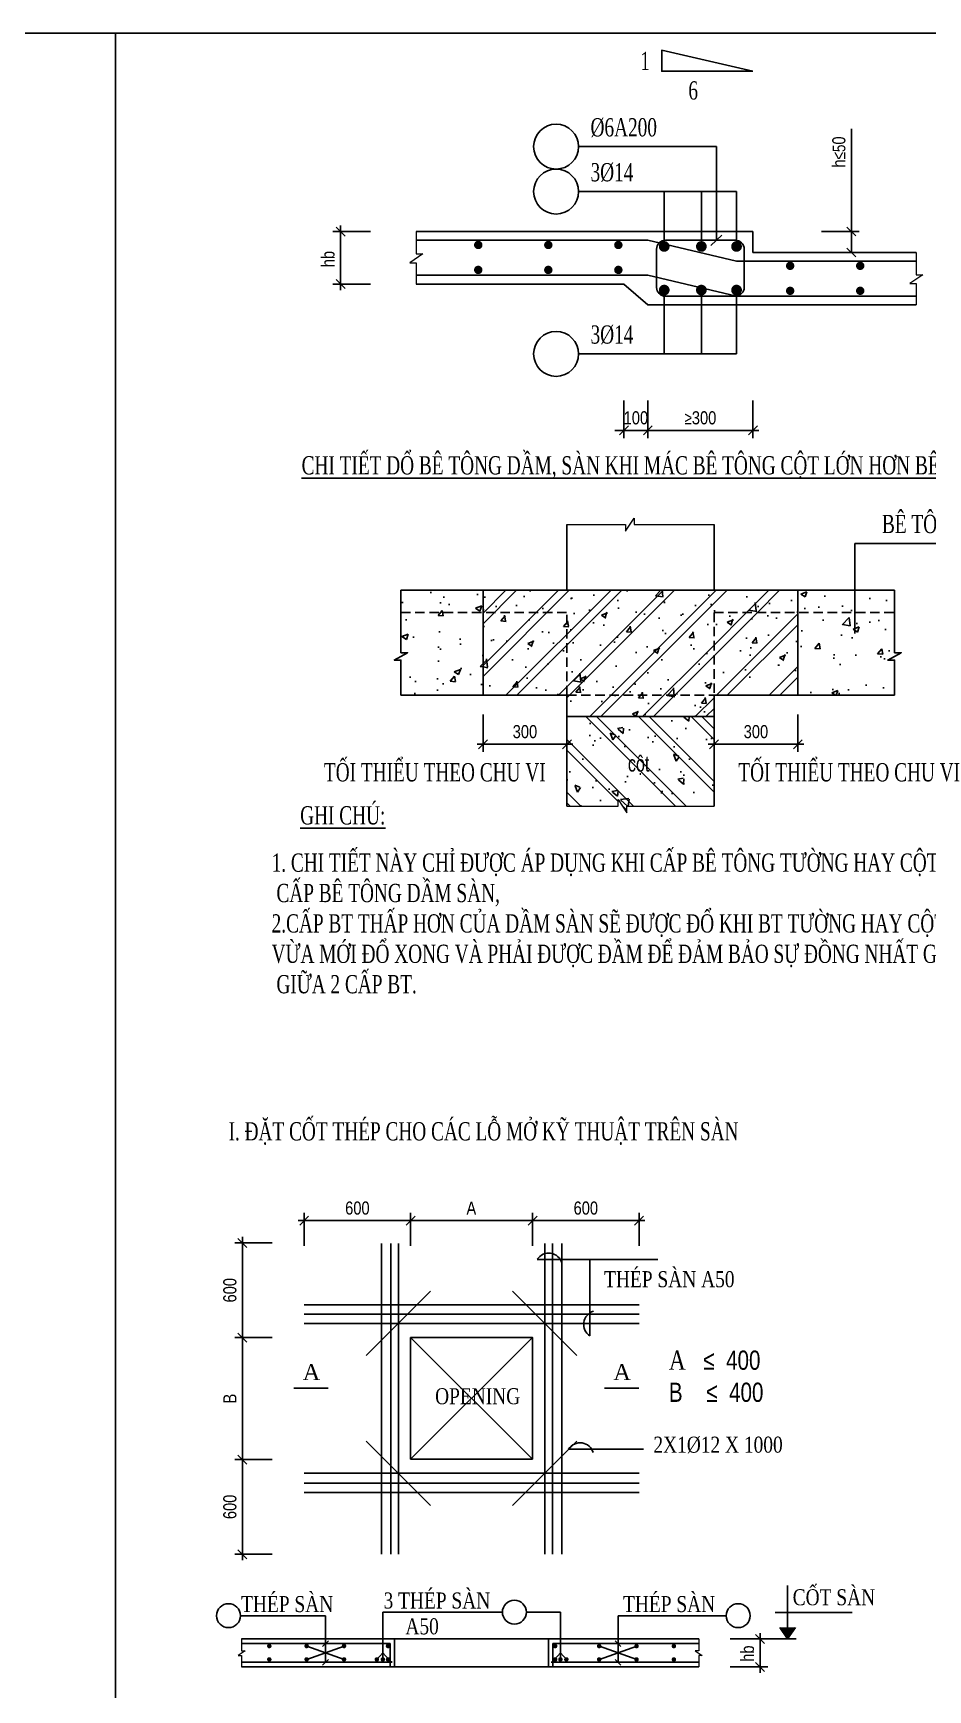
# Model space of a CAD drawing. Header units: millimetres. Extents: x -205508 to -110432, y 549193 to 571297.
# Drawn here: x -182166 to -178414, y 563604 to 570555 of the extents above; entities that cross this region are included whole.
import ezdxf
from ezdxf.enums import TextEntityAlignment as Align

# ---------------------------------------------------------------- set-up
doc = ezdxf.new("R2010")
doc.units = ezdxf.units.MM
doc.header["$LTSCALE"] = 25
doc.header["$MEASUREMENT"] = 0
doc.header["$PDSIZE"] = 50
doc.linetypes.add('DASHED2', pattern=[0.375, 0.25, -0.125])
doc.linetypes.add('HIDDEN', pattern=[2.3807, 1.587, -0.7937])
for name, color, linetype in [('1', 1, 'Continuous'), ('2', 2, 'Continuous'), ('3', 3, 'HIDDEN'), ('5', 5, 'Continuous'), ('8', 8, 'Continuous'), ('9', 9, 'Continuous'), ('BEAM', 11, 'Continuous'), ('STSEC', 3, 'Continuous'), ('thep', 4, 'Continuous')]:
    doc.layers.add(name, color=color, linetype=linetype)
doc.layers.add('DCE_MCZiCZac', color=250, linetype='Continuous', lineweight=13)
doc.layers.add('NETKHUAT', color=8, linetype='Continuous', lineweight=15)
doc.styles.add('Romans', font='romans.shx', dxfattribs={"width": 0.8, "bigfont": 'vns.shx'})
doc.styles.add('Simplex- GCC', font='arial.ttf', dxfattribs={"width": 0.8})
doc.styles.add('style2', font='hoatbif.shx', dxfattribs={"width": 0.75})
doc.styles.add('TEXT', font='vntimeh.shx', dxfattribs={"width": 0.8})
doc.styles.add('VNH', font='vntimeh.shx', dxfattribs={"width": 0.7, "bigfont": 'vns.shx'})
doc.linetypes.add('ZIGZAG', pattern='A,0.0001,-0.2,[131,ltypeshp.shx,S=0.2,R=0,X=-0.2,Y=0],-0.4,[131,ltypeshp.shx,S=0.2,R=180,X=0.2,Y=0],-0.2', length=0.8001)
doc.dimstyles.new('1-1', dxfattribs={"dimtxt": 2.2, "dimasz": 1.5, "dimexe": 1, "dimexo": 0, "dimgap": 1.5, "dimtad": 1, "dimdec": 0, "dimdsep": 46, "dimtxsty": 'Romans', "dimblk1": 'ARCHTICK', "dimblk2": 'ARCHTICK', "dimsah": 1, "dimcen": 1.5, "dimdle": 1, "dimclrd": 9, "dimclre": 9, "dimclrt": 2, "dimadec": 0, "dimazin": 0, "dimtfac": 1, "dimtdec": 0, "dimtix": 1, "dimtmove": 0, "dimatfit": 3, "dimldrblk": 'ARCHTICK', "dimfxl": 1, "dimtolj": 1, "dimtzin": 0, "dimarcsym": 0})
doc.dimstyles.new('ISO-25', dxfattribs={"dimscale": 25, "dimtxt": 2.2, "dimasz": 1.5, "dimexe": 1.3, "dimexo": 1, "dimgap": 1, "dimtad": 1, "dimdec": 0, "dimtxsty": 'Simplex- GCC', "dimblk": 'OBLIQUE', "dimcen": 2.5, "dimdle": 1, "dimclrd": 8, "dimclre": 8, "dimclrt": 7, "dimadec": 0, "dimazin": 0, "dimtfac": 1, "dimtdec": 0, "dimtix": 1, "dimtmove": 0, "dimatfit": 3, "dimfxl": 5, "dimfxlon": 1, "dimarcsym": 0})
pattern_1 = [(50, (3022726.99, 3430800.94), (263.346891, -23.039868), [27.536753, -302.904288]), (355, (3022727, 3430800.94), (-50.943483, 276.172391), [22.029403, -242.32343]), (100.4514, (3022748.93, 3430799.02), (212.403603, 253.132356), [23.402639, -257.429033]), (46.1842, (3022727, 3430874.37), (391.844715, -60.771417), [41.30513, -454.35643]), (96.6356, (3022759.64, 3430869.3), (343.167686, 357.653915), [35.10396, -386.143487]), (351.1842, (3022727, 3430874.37), (343.167407, 357.654183), [33.044104, -363.485145]), (21, (3022763.7, 3430856.01), (219.158431, -147.824228), [27.536753, -302.904288]), (326, (3022763.7, 3430856.01), (89.334857, 266.243707), [22.029403, -242.32343]), (71.4514, (3022781.97, 3430843.7), (308.493378, 118.419237), [23.402639, -257.429033]), (37.5, (3022726.99, 3430800.94), (4.4645725, 122.224213), [0, -239.3861765, 0, -245.9949973, 0, -243.241322]), (7.5, (3022726.99, 3430800.94), (96.5877465, 144.8109075), [0, -140.253864, 0, -233.878826, 0, -92.70707]), (327.5, (3022645.11, 3430800.94), (195.9964907, -8.2811726), [0, -91.789178, 0, -286.3822356, 0, -380.0071973]), (317.5, (3022608.4, 3430800.94), (214.1207166, 36.754216), [0, -119.3259315, 0, -190.187177, 0, -269.8601836]), (45, (3022726.99, 3430800.94), (-110.3380755, 110.3380755), []), (45, (3022726.99, 3430845.92), (-110.3380755, 110.3380755), [])]

# ---------------------------------------------------------------- blocks, each defined once
blk = doc.blocks.new('_Oblique')
at = {"color": 4, "linetype": 'ByBlock', "lineweight": -2}
blk.add_line((-0.5, -0.5), (0.5, 0.5), dxfattribs=at)
blk = doc.blocks.new('*D647')
at = {"layer": 'DCE_MCZiCZac', "color": 8, "lineweight": -2, "ltscale": 20, "transparency": 16777216}
for p, q in [((-179588.3, 569013.3), (-179588.3, 568855.8)), ((-179147.7, 569013.3), (-179147.7, 568855.8)), ((-179122.7, 568888.3), (-179613.3, 568888.3))]:
    blk.add_line(p, q, dxfattribs=at)
at = {"layer": 'Defpoints', "color": 0, "ltscale": 20, "transparency": 16777216}
for p in [(-179588.3, 569122.7), (-179147.7, 569122.7), (-179588.3, 568888.3)]:
    blk.add_point(p, dxfattribs=at)
at = {"layer": 'DCE_MCZiCZac', "color": 8, "lineweight": -2, "ltscale": 20, "transparency": 16777216, "xscale": 37.5, "yscale": 37.5, "zscale": 37.5, "rotation": 180}
blk.add_blockref('_Oblique', (-179588.3, 568888.3), dxfattribs=at)
at = {"layer": 'DCE_MCZiCZac', "color": 8, "lineweight": -2, "ltscale": 20, "transparency": 16777216, "xscale": 37.5, "yscale": 37.5, "zscale": 37.5}
blk.add_blockref('_Oblique', (-179147.7, 568888.3), dxfattribs=at)
at = {"layer": 'DCE_MCZiCZac', "color": 7, "ltscale": 20, "transparency": 16777216, "insert": (-179368, 568940.8), "char_height": 55, "attachment_point": 5, "style": 'Simplex- GCC'}
blk.add_mtext('{\\fSymbol|b0|i0|c2|p18;\\H0.9583x;³}300', dxfattribs=at)
blk = doc.blocks.new('*D637')
at = {"layer": 'DCE_MCZiCZac', "color": 8, "lineweight": -2, "ltscale": 20, "transparency": 16777216}
for p, q in [((-179688.7, 569013.3), (-179688.7, 568855.8)), ((-179588.3, 569013.3), (-179588.3, 568855.8)), ((-179688.7, 568888.3), (-179726.2, 568888.3)), ((-179588.3, 568888.3), (-179688.7, 568888.3)), ((-179588.3, 568888.3), (-179550.8, 568888.3))]:
    blk.add_line(p, q, dxfattribs=at)
at = {"layer": 'Defpoints', "color": 0, "ltscale": 20, "transparency": 16777216}
for p in [(-179688.7, 569122.7), (-179588.3, 569122.7), (-179688.7, 568888.3)]:
    blk.add_point(p, dxfattribs=at)
at = {"layer": 'DCE_MCZiCZac', "color": 8, "lineweight": -2, "ltscale": 20, "transparency": 16777216, "xscale": 37.5, "yscale": 37.5, "zscale": 37.5}
blk.add_blockref('_Oblique', (-179688.7, 568888.3), dxfattribs=at)
at = {"layer": 'DCE_MCZiCZac', "color": 8, "lineweight": -2, "ltscale": 20, "transparency": 16777216, "xscale": 37.5, "yscale": 37.5, "zscale": 37.5, "rotation": 180}
blk.add_blockref('_Oblique', (-179588.3, 568888.3), dxfattribs=at)
at = {"layer": 'DCE_MCZiCZac', "color": 7, "ltscale": 20, "transparency": 16777216, "insert": (-179638.5, 568940.8), "char_height": 55, "attachment_point": 5, "style": 'Simplex- GCC'}
blk.add_mtext('100', dxfattribs=at)
blk = doc.blocks.new('*D638')
at = {"layer": 'DCE_MCZiCZac', "color": 8, "lineweight": -2, "ltscale": 20, "transparency": 16777216}
for p, q in [((-180751.9, 569722.6), (-180909.4, 569722.6)), ((-180876.9, 569477.3), (-180876.9, 569747.6)), ((-180751.9, 569502.3), (-180909.4, 569502.3))]:
    blk.add_line(p, q, dxfattribs=at)
at = {"layer": 'Defpoints', "color": 0, "ltscale": 20, "transparency": 16777216}
for p in [(-180876.9, 569722.6), (-180683.7, 569722.6), (-180683.7, 569502.3)]:
    blk.add_point(p, dxfattribs=at)
at = {"layer": 'DCE_MCZiCZac', "color": 8, "lineweight": -2, "ltscale": 20, "transparency": 16777216, "xscale": 37.5, "yscale": 37.5, "zscale": 37.5}
for p, rotation in [((-180876.9, 569722.6), 90), ((-180876.9, 569502.3), 270)]:
    blk.add_blockref('_Oblique', p, dxfattribs=dict(at, rotation=rotation))
at = {"layer": 'DCE_MCZiCZac', "color": 7, "ltscale": 20, "transparency": 16777216, "insert": (-180929.4, 569607.1), "char_height": 55, "attachment_point": 5, "rotation": 90, "style": 'Simplex- GCC'}
blk.add_mtext('hb', dxfattribs=at)
blk = doc.blocks.new('*D639')
at = {"layer": 'DCE_MCZiCZac', "color": 8, "lineweight": -2, "ltscale": 20, "transparency": 16777216}
for p, q in [((-178734.7, 569723), (-178734.7, 570153.1)), ((-178859.7, 569723), (-178702.2, 569723)), ((-178734.7, 569634.9), (-178734.7, 569748)), ((-178859.7, 569634.9), (-178702.2, 569634.9))]:
    blk.add_line(p, q, dxfattribs=at)
at = {"layer": 'Defpoints', "color": 0, "ltscale": 20, "transparency": 16777216}
for p in [(-178955.4, 569723), (-178955.4, 569634.9), (-178734.7, 569634.9)]:
    blk.add_point(p, dxfattribs=at)
at = {"layer": 'DCE_MCZiCZac', "color": 8, "lineweight": -2, "ltscale": 20, "transparency": 16777216, "xscale": 37.5, "yscale": 37.5, "zscale": 37.5}
for p, rotation in [((-178734.7, 569723), 90), ((-178734.7, 569634.9), 270)]:
    blk.add_blockref('_Oblique', p, dxfattribs=dict(at, rotation=rotation))
at = {"layer": 'DCE_MCZiCZac', "color": 7, "ltscale": 20, "transparency": 16777216, "insert": (-178787.2, 570056.4), "char_height": 55, "attachment_point": 5, "rotation": 90, "style": 'Simplex- GCC'}
blk.add_mtext('h{\\fSymbol|b0|i0|c2|p18;\\H0.9583x;£\\Fhoatbif|c0;5}0', dxfattribs=at)
blk = doc.blocks.new('*D649')
at = {"layer": 'DCE_MCZiCZac', "color": 8, "lineweight": -2, "ltscale": 20, "transparency": 16777216}
for p, q in [((-180046.5, 565572.7), (-180608.3, 565572.7)), ((-180583.3, 565466.8), (-180583.3, 565605.2)), ((-180071.5, 565466.8), (-180071.5, 565605.2))]:
    blk.add_line(p, q, dxfattribs=at)
at = {"layer": 'Defpoints', "color": 0, "ltscale": 20, "transparency": 16777216}
for p in [(-180583.3, 565572.7), (-180583.3, 565441.8), (-180071.5, 565441.8)]:
    blk.add_point(p, dxfattribs=at)
at = {"layer": 'DCE_MCZiCZac', "color": 8, "lineweight": -2, "ltscale": 20, "transparency": 16777216, "xscale": 37.5, "yscale": 37.5, "zscale": 37.5, "rotation": 180}
blk.add_blockref('_Oblique', (-180583.3, 565572.7), dxfattribs=at)
at = {"layer": 'DCE_MCZiCZac', "color": 8, "lineweight": -2, "ltscale": 20, "transparency": 16777216, "xscale": 37.5, "yscale": 37.5, "zscale": 37.5}
blk.add_blockref('_Oblique', (-180071.5, 565572.7), dxfattribs=at)
at = {"layer": 'DCE_MCZiCZac', "color": 7, "ltscale": 20, "transparency": 16777216, "insert": (-180328.5, 565625.2), "char_height": 55, "attachment_point": 5, "style": 'Simplex- GCC'}
blk.add_mtext('A', dxfattribs=at)
blk = doc.blocks.new('*D650')
at = {"layer": 'DCE_MCZiCZac', "color": 8, "lineweight": -2, "ltscale": 20, "transparency": 16777216}
for p, q in [((-181054.5, 565572.7), (-180558.3, 565572.7)), ((-181029.5, 565466.8), (-181029.5, 565605.2)), ((-180583.3, 565466.8), (-180583.3, 565605.2))]:
    blk.add_line(p, q, dxfattribs=at)
at = {"layer": 'Defpoints', "color": 0, "ltscale": 20, "transparency": 16777216}
for p in [(-180583.3, 565572.7), (-181029.5, 565441.8), (-180583.3, 565441.8)]:
    blk.add_point(p, dxfattribs=at)
at = {"layer": 'DCE_MCZiCZac', "color": 8, "lineweight": -2, "ltscale": 20, "transparency": 16777216, "xscale": 37.5, "yscale": 37.5, "zscale": 37.5, "rotation": 180}
blk.add_blockref('_Oblique', (-181029.5, 565572.7), dxfattribs=at)
at = {"layer": 'DCE_MCZiCZac', "color": 8, "lineweight": -2, "ltscale": 20, "transparency": 16777216, "xscale": 37.5, "yscale": 37.5, "zscale": 37.5}
blk.add_blockref('_Oblique', (-180583.3, 565572.7), dxfattribs=at)
at = {"layer": 'DCE_MCZiCZac', "color": 7, "ltscale": 20, "transparency": 16777216, "insert": (-180806.4, 565625.2), "char_height": 55, "attachment_point": 5, "style": 'Simplex- GCC'}
blk.add_mtext('600', dxfattribs=at)
blk = doc.blocks.new('*D651')
at = {"layer": 'DCE_MCZiCZac', "color": 8, "lineweight": -2, "ltscale": 20, "transparency": 16777216}
for p, q in [((-179600.3, 565572.7), (-180096.5, 565572.7)), ((-180071.5, 565466.8), (-180071.5, 565605.2)), ((-179625.3, 565466.8), (-179625.3, 565605.2))]:
    blk.add_line(p, q, dxfattribs=at)
at = {"layer": 'Defpoints', "color": 0, "ltscale": 20, "transparency": 16777216}
for p in [(-180071.5, 565572.7), (-180071.5, 565441.8), (-179625.3, 565441.8)]:
    blk.add_point(p, dxfattribs=at)
at = {"layer": 'DCE_MCZiCZac', "color": 8, "lineweight": -2, "ltscale": 20, "transparency": 16777216, "xscale": 37.5, "yscale": 37.5, "zscale": 37.5, "rotation": 180}
blk.add_blockref('_Oblique', (-180071.5, 565572.7), dxfattribs=at)
at = {"layer": 'DCE_MCZiCZac', "color": 8, "lineweight": -2, "ltscale": 20, "transparency": 16777216, "xscale": 37.5, "yscale": 37.5, "zscale": 37.5}
blk.add_blockref('_Oblique', (-179625.3, 565572.7), dxfattribs=at)
at = {"layer": 'DCE_MCZiCZac', "color": 7, "ltscale": 20, "transparency": 16777216, "insert": (-179848.4, 565625.2), "char_height": 55, "attachment_point": 5, "style": 'Simplex- GCC'}
blk.add_mtext('600', dxfattribs=at)
blk = doc.blocks.new('*D652')
at = {"layer": 'DCE_MCZiCZac', "color": 8, "lineweight": -2, "ltscale": 20, "transparency": 16777216}
for p, q in [((-181163.4, 565479.2), (-181320.9, 565479.2)), ((-181288.4, 565504.2), (-181288.4, 565057.1)), ((-181163.4, 565082.1), (-181320.9, 565082.1))]:
    blk.add_line(p, q, dxfattribs=at)
at = {"layer": 'Defpoints', "color": 0, "ltscale": 20, "transparency": 16777216}
for p in [(-181132.1, 565479.2), (-181288.4, 565082.1), (-181132.1, 565082.1)]:
    blk.add_point(p, dxfattribs=at)
at = {"layer": 'DCE_MCZiCZac', "color": 8, "lineweight": -2, "ltscale": 20, "transparency": 16777216, "xscale": 37.5, "yscale": 37.5, "zscale": 37.5}
for p, rotation in [((-181288.4, 565479.2), 90), ((-181288.4, 565082.1), 270)]:
    blk.add_blockref('_Oblique', p, dxfattribs=dict(at, rotation=rotation))
at = {"layer": 'DCE_MCZiCZac', "color": 7, "ltscale": 20, "transparency": 16777216, "insert": (-181340.9, 565280.7), "char_height": 55, "attachment_point": 5, "rotation": 90, "style": 'Simplex- GCC'}
blk.add_mtext('600', dxfattribs=at)
blk = doc.blocks.new('*D653')
at = {"layer": 'DCE_MCZiCZac', "color": 8, "lineweight": -2, "ltscale": 20, "transparency": 16777216}
for p, q in [((-181163.4, 565082.1), (-181320.9, 565082.1)), ((-181288.4, 565107.1), (-181288.4, 564545.3)), ((-181163.4, 564570.3), (-181320.9, 564570.3))]:
    blk.add_line(p, q, dxfattribs=at)
at = {"layer": 'Defpoints', "color": 0, "ltscale": 20, "transparency": 16777216}
for p in [(-181132.1, 565082.1), (-181288.4, 564570.3), (-181132.1, 564570.3)]:
    blk.add_point(p, dxfattribs=at)
at = {"layer": 'DCE_MCZiCZac', "color": 8, "lineweight": -2, "ltscale": 20, "transparency": 16777216, "xscale": 37.5, "yscale": 37.5, "zscale": 37.5}
for p, rotation in [((-181288.4, 565082.1), 90), ((-181288.4, 564570.3), 270)]:
    blk.add_blockref('_Oblique', p, dxfattribs=dict(at, rotation=rotation))
at = {"layer": 'DCE_MCZiCZac', "color": 7, "ltscale": 20, "transparency": 16777216, "insert": (-181340.9, 564826.2), "char_height": 55, "attachment_point": 5, "rotation": 90, "style": 'Simplex- GCC'}
blk.add_mtext('B', dxfattribs=at)
blk = doc.blocks.new('*D654')
at = {"layer": 'DCE_MCZiCZac', "color": 8, "lineweight": -2, "ltscale": 20, "transparency": 16777216}
for p, q in [((-181288.4, 564148.2), (-181288.4, 564595.3)), ((-181163.4, 564570.3), (-181320.9, 564570.3)), ((-181163.4, 564173.2), (-181320.9, 564173.2))]:
    blk.add_line(p, q, dxfattribs=at)
at = {"layer": 'Defpoints', "color": 0, "ltscale": 20, "transparency": 16777216}
for p in [(-181288.4, 564570.3), (-181132.1, 564570.3), (-181132.1, 564173.2)]:
    blk.add_point(p, dxfattribs=at)
at = {"layer": 'DCE_MCZiCZac', "color": 8, "lineweight": -2, "ltscale": 20, "transparency": 16777216, "xscale": 37.5, "yscale": 37.5, "zscale": 37.5}
for p, rotation in [((-181288.4, 564570.3), 90), ((-181288.4, 564173.2), 270)]:
    blk.add_blockref('_Oblique', p, dxfattribs=dict(at, rotation=rotation))
at = {"layer": 'DCE_MCZiCZac', "color": 7, "ltscale": 20, "transparency": 16777216, "insert": (-181340.9, 564371.7), "char_height": 55, "attachment_point": 5, "rotation": 90, "style": 'Simplex- GCC'}
blk.add_mtext('600', dxfattribs=at)
blk = doc.blocks.new('*D665')
at = {"layer": 'DCE_MCZiCZac', "color": 8, "lineweight": -2, "ltscale": 20, "transparency": 16777216}
for p, q in [((-179243, 563817.6), (-179085.5, 563817.6)), ((-179118, 563675.2), (-179118, 563842.6)), ((-179243, 563700.2), (-179085.5, 563700.2))]:
    blk.add_line(p, q, dxfattribs=at)
at = {"layer": 'Defpoints', "color": 0, "ltscale": 20, "transparency": 16777216}
for p in [(-179288.6, 563817.6), (-179118, 563817.6), (-179288.6, 563700.2)]:
    blk.add_point(p, dxfattribs=at)
at = {"layer": 'DCE_MCZiCZac', "color": 8, "lineweight": -2, "ltscale": 20, "transparency": 16777216, "xscale": 37.5, "yscale": 37.5, "zscale": 37.5}
for p, rotation in [((-179118, 563817.6), 90), ((-179118, 563700.2), 270)]:
    blk.add_blockref('_Oblique', p, dxfattribs=dict(at, rotation=rotation))
at = {"layer": 'DCE_MCZiCZac', "color": 7, "ltscale": 20, "transparency": 16777216, "insert": (-179170.5, 563756.1), "char_height": 55, "attachment_point": 5, "rotation": 90, "style": 'Simplex- GCC'}
blk.add_mtext('hb', dxfattribs=at)
blk = doc.blocks.new('*D669')
at = {"layer": 'DCE_MCZiCZac', "color": 8, "lineweight": -2, "ltscale": 20, "transparency": 16777216}
for p, q in [((-180279.5, 567696.6), (-180279.5, 567539.1)), ((-179927.8, 567696.6), (-179927.8, 567539.1)), ((-179902.8, 567571.6), (-180304.5, 567571.6))]:
    blk.add_line(p, q, dxfattribs=at)
at = {"layer": 'Defpoints', "color": 0, "ltscale": 20, "transparency": 16777216}
for p in [(-180279.5, 567727), (-179927.8, 567727), (-180279.5, 567571.6)]:
    blk.add_point(p, dxfattribs=at)
at = {"layer": 'DCE_MCZiCZac', "color": 8, "lineweight": -2, "ltscale": 20, "transparency": 16777216, "xscale": 37.5, "yscale": 37.5, "zscale": 37.5, "rotation": 180}
blk.add_blockref('_Oblique', (-180279.5, 567571.6), dxfattribs=at)
at = {"layer": 'DCE_MCZiCZac', "color": 8, "lineweight": -2, "ltscale": 20, "transparency": 16777216, "xscale": 37.5, "yscale": 37.5, "zscale": 37.5}
blk.add_blockref('_Oblique', (-179927.8, 567571.6), dxfattribs=at)
at = {"layer": 'DCE_MCZiCZac', "color": 7, "ltscale": 20, "transparency": 16777216, "insert": (-180103.7, 567624.1), "char_height": 55, "attachment_point": 5, "style": 'Simplex- GCC'}
blk.add_mtext('300', dxfattribs=at)
blk = doc.blocks.new('*D670')
at = {"layer": 'DCE_MCZiCZac', "color": 8, "lineweight": -2, "ltscale": 20, "transparency": 16777216}
for p, q in [((-179310.9, 567696.6), (-179310.9, 567539.1)), ((-178959.3, 567696.6), (-178959.3, 567539.1)), ((-179335.9, 567571.6), (-178934.3, 567571.6))]:
    blk.add_line(p, q, dxfattribs=at)
at = {"layer": 'Defpoints', "color": 0, "ltscale": 20, "transparency": 16777216}
for p in [(-179310.9, 567727), (-178959.3, 567727), (-178959.3, 567571.6)]:
    blk.add_point(p, dxfattribs=at)
at = {"layer": 'DCE_MCZiCZac', "color": 8, "lineweight": -2, "ltscale": 20, "transparency": 16777216, "xscale": 37.5, "yscale": 37.5, "zscale": 37.5, "rotation": 180}
blk.add_blockref('_Oblique', (-179310.9, 567571.6), dxfattribs=at)
at = {"layer": 'DCE_MCZiCZac', "color": 8, "lineweight": -2, "ltscale": 20, "transparency": 16777216, "xscale": 37.5, "yscale": 37.5, "zscale": 37.5}
blk.add_blockref('_Oblique', (-178959.3, 567571.6), dxfattribs=at)
at = {"layer": 'DCE_MCZiCZac', "color": 7, "ltscale": 20, "transparency": 16777216, "insert": (-179135.1, 567624.1), "char_height": 55, "attachment_point": 5, "style": 'Simplex- GCC'}
blk.add_mtext('300', dxfattribs=at)
blk = doc.blocks.new('_ArchTick')
at = {"color": 0, "linetype": 'ByBlock', "const_width": 0.15}
blk.add_lwpolyline([(-0.5, -0.5), (0.5, 0.5)], dxfattribs=at)

msp = doc.modelspace()

# ---------------------------------------------------------------- hatches: boundary and pattern name
at = {"layer": '8'}
h = msp.add_hatch(dxfattribs=at)
h.set_pattern_fill('AR-CONC', color=256, scale=36.715671)
h.set_pattern_definition([(50, (3022726.99, 3430800.94), (263.346891, -23.039868), [27.536753, -302.904288]), (355, (3022727, 3430800.94), (-50.943483, 276.172391), [22.029403, -242.32343]), (100.4514445, (3022748.93, 3430799.02), (212.403406, 253.13252), [23.40264, -257.429033]), (46.1842, (3022727, 3430874.37), (391.844818, -60.771515), [41.30513, -454.35643]), (96.635635, (3022759.64, 3430869.3), (343.167407, 357.654183), [35.10398, -386.143766]), (351.184164, (3022727, 3430874.37), (343.167407, 357.654183), [33.044104, -363.485146]), (21, (3022763.7, 3430856.01), (219.158431, -147.824228), [27.536753, -302.904288]), (326, (3022763.7, 3430856.01), (89.334857, 266.243707), [22.029403, -242.32343]), (71.451445, (3022781.97, 3430843.7), (308.493285, 118.419478), [23.402639, -257.429033]), (37.5, (3022726.99, 3430800.94), (4.4645725, 122.224213), [0, -239.3861765, 0, -245.9949973, 0, -243.241322]), (7.5, (3022726.99, 3430800.94), (96.5877465, 144.8109075), [0, -140.253864, 0, -233.878826, 0, -92.70707]), (327.5, (3022645.11, 3430800.94), (195.9964907, -8.2811726), [0, -91.789178, 0, -286.3822356, 0, -380.0071973]), (317.5, (3022608.4, 3430800.94), (214.1207166, 36.754216), [0, -119.3259315, 0, -190.187177, 0, -269.8601836])])
h.paths.add_polyline_path([(-178525.9, 567955.6), (-178554, 567955.6), (-178554, 568124), (-178959.3, 568124), (-178959.3, 567776.9), (-178554, 567776.9), (-178554, 567924.7), (-178582.1, 567924.7)])
h.paths.add_polyline_path([(-178554, 568217.5), (-178959.3, 568217.5), (-178959.3, 568124), (-178554, 568124)])
h.paths.add_polyline_path([(-180279.5, 568217.5), (-180623.5, 568217.5), (-180623.5, 568124), (-180279.5, 568124)])
h.paths.add_polyline_path([(-180279.5, 568124), (-180623.5, 568124), (-180623.5, 567955.6), (-180595.5, 567955.6), (-180651.6, 567924.7), (-180623.5, 567924.7), (-180623.5, 567776.9), (-180279.5, 567776.9)])
h = msp.add_hatch(dxfattribs=at)
h.set_pattern_fill('BT-01', color=256, scale=36.715671, pattern_type=2)
h.set_pattern_definition(pattern_1)
h.paths.add_polyline_path([(-180279.5, 567776.9), (-179927.8, 567776.9), (-179927.8, 568124), (-180279.5, 568124)], flags=17)
h.paths.add_polyline_path([(-179927.8, 568124), (-179927.8, 567776.9), (-179310.9, 567776.9), (-179310.9, 568124), (-178959.3, 568124), (-178959.3, 568217.5), (-179310.9, 568217.5), (-179927.8, 568217.5), (-180279.5, 568217.5), (-180279.5, 568124)])
h.paths.add_polyline_path([(-179709.8, 567424.6), (-179544, 567424.6), (-179544, 567557.6), (-179709.8, 567557.6)], flags=24)
h.paths.add_polyline_path([(-179927.8, 567687.9), (-179310.9, 567687.9), (-179310.9, 567776.9), (-179927.8, 567776.9)])
h = msp.add_hatch(dxfattribs=at)
h.set_pattern_fill('BT-01', color=256, scale=36.715671, pattern_type=2)
h.set_pattern_definition(pattern_1)
h.paths.add_polyline_path([(-178959.3, 568124), (-179310.9, 568124), (-179310.9, 567776.9), (-178959.3, 567776.9)])
h = msp.add_hatch(dxfattribs=at)
h.set_pattern_fill('BT-01', color=256, scale=36.715671, angle=90, pattern_type=2)
h.set_pattern_definition([(140, (3022726.99, 3430882.18), (23.039868, 263.346891), [27.536753, -302.904288]), (85, (3022727, 3430882.18), (-276.172391, -50.943483), [22.029403, -242.32343]), (190.4514, (3022728.9, 3430904.12), (-253.132356, 212.403603), [23.402639, -257.429033]), (136.1842, (3022653.56, 3430882.18), (60.771417, 391.844715), [41.30513, -454.35643]), (186.6356, (3022658.62, 3430914.83), (-357.653915, 343.167686), [35.10396, -386.143487]), (81.1842, (3022653.56, 3430882.18), (-357.654183, 343.167407), [33.044104, -363.485145]), (111, (3022671.91, 3430918.9), (147.824228, 219.158431), [27.536753, -302.904288]), (56, (3022671.91, 3430918.9), (-266.243707, 89.334857), [22.029403, -242.32343]), (161.4514, (3022684.23, 3430937.15), (-118.419237, 308.493378), [23.402639, -257.429033]), (127.5, (3022726.99, 3430882.175), (-122.224213, 4.4645725), [0, -239.3861765, 0, -245.9949973, 0, -243.241322]), (97.5, (3022726.99, 3430882.18), (-144.8109075, 96.5877465), [0, -140.253864, 0, -233.878826, 0, -92.70707]), (57.5, (3022726.99, 3430800.3), (8.2811726, 195.9964907), [0, -91.789178, 0, -286.3822356, 0, -380.0071973]), (47.5, (3022726.99, 3430763.58), (-36.754216, 214.1207166), [0, -119.3259315, 0, -190.187177, 0, -269.8601836]), (135, (3022726.99, 3430882.18), (-110.3380755, -110.3380755), []), (135, (3022682.01, 3430882.18), (-110.3380755, -110.3380755), [])])
h.paths.add_polyline_path([(-179310.9, 567687.9), (-179927.8, 567687.9), (-179927.8, 567311.5), (-179713.3, 567311.5), (-179713.3, 567339.1), (-179676.5, 567284), (-179676.5, 567311.5), (-179310.9, 567311.5)])
h.paths.add_polyline_path([(-179709.8, 567424.6), (-179544, 567424.6), (-179544, 567557.6), (-179709.8, 567557.6)], flags=24)

# ---------------------------------------------------------------- linework, layer by layer
at = {"linetype": 'ByBlock'}
for p, q in [((-180559.5, 569722.6), (-179147.7, 569722.6)), ((-180559.5, 569502.3), (-179688.7, 569502.3)), ((-179688.7, 569502.3), (-179588.3, 569414.6)), ((-179588.3, 569414.6), (-178462.8, 569414.6))]:
    msp.add_line(p, q, dxfattribs=at)
msp.add_lwpolyline([(-178462.8, 569634.9), (-179147.7, 569634.9), (-179147.7, 569722.6)], dxfattribs=at)
at = {"layer": '1', "linetype": 'ByBlock'}
for p, q in [((-180559.5, 569685.9), (-179588.3, 569685.9)), ((-179588.3, 569685.9), (-179216, 569598.2)), ((-179216, 569598.2), (-178462.8, 569598.2)), ((-180559.5, 569539), (-179588.3, 569539)), ((-179588.3, 569539), (-179216, 569451.3)), ((-179216, 569451.3), (-178462.8, 569451.3)), ((-181292, 563798.1), (-180668.4, 563798.1)), ((-180668.4, 563798.1), (-180668.4, 563700.2)), ((-179374.6, 563798.1), (-179986.3, 563798.1)), ((-179986.3, 563798.1), (-179986.3, 563700.2)), ((-181292, 563719.7), (-180660.5, 563719.7)), ((-180660.5, 563719.7), (-180677.3, 563727.6)), ((-179374.6, 563719.7), (-179994.3, 563719.7))]:
    msp.add_line(p, q, dxfattribs=at)
at = {"layer": '1'}
for p, q in [((-180705.2, 565477.3), (-180705.2, 564173.2)), ((-180666, 565477.3), (-180666, 564173.2)), ((-180634.3, 565477.3), (-180634.3, 564173.2)), ((-180020.5, 565477.3), (-180020.5, 564173.2)), ((-179988.7, 565477.3), (-179988.7, 564173.2)), ((-179949.6, 565477.3), (-179949.6, 564173.2)), ((-180499.4, 565276.6), (-180769.2, 565006.8)), ((-180155.4, 565276.6), (-179885.5, 565006.8)), ((-181029.5, 565220), (-179625.3, 565220)), ((-181029.5, 565180.8), (-179625.3, 565180.8)), ((-181029.5, 565141.7), (-179625.3, 565141.7)), ((-180928.8, 564870.1), (-181073.1, 564870.1)), ((-179626.3, 564870.1), (-179770.6, 564870.1)), ((-180499.4, 564377.7), (-180769.2, 564647.6)), ((-180155.4, 564377.7), (-179885.5, 564647.6)), ((-181029.5, 564512.6), (-179625.3, 564512.6)), ((-181029.5, 564471.6), (-179625.3, 564471.6)), ((-181029.5, 564432.4), (-179625.3, 564432.4))]:
    msp.add_line(p, q, dxfattribs=at)
at = {"layer": '1', "linetype": 'ByBlock'}
msp.add_lwpolyline([(-179514.8, 569451.3), (-179221.1, 569451.3, 0.414214), (-179184.4, 569488.1), (-179184.4, 569649.2, 0.414214), (-179221.1, 569685.9), (-179514.8, 569685.9, 0.414214), (-179551.6, 569649.2), (-179551.6, 569488.1, 0.414214)], format="xyb", close=True, dxfattribs=at)
at = {"layer": '2', "color": 3, "linetype": 'HIDDEN'}
msp.add_line((-179927.8, 567776.9), (-179310.9, 567776.9), dxfattribs=at)
at = {"layer": '2'}
msp.add_lwpolyline([(-179147.7, 570395.4), (-179529.7, 570395.4), (-179529.7, 570483.5)], close=True, dxfattribs=at)
at = {"layer": '3', "linetype": 'ByBlock'}
for p, q in [((-181292, 563817.6), (-180650.1, 563817.6)), ((-180650.1, 563700.2), (-180650.1, 563817.6)), ((-179374.6, 563817.6), (-180004.6, 563817.6)), ((-180004.6, 563700.2), (-180004.6, 563817.6)), ((-181292, 563700.2), (-180650.1, 563700.2)), ((-179374.6, 563700.2), (-180004.6, 563700.2))]:
    msp.add_line(p, q, dxfattribs=at)
at = {"layer": '5'}
for p, q in [((-180583.3, 565082.1), (-180071.5, 564572.2)), ((-180071.5, 565082.1), (-180583.3, 564572.2))]:
    msp.add_line(p, q, dxfattribs=at)
at = {"layer": '5', "linetype": 'DASHED2', "ltscale": 1000}
for p, q in [((-180650.1, 563817.6), (-180004.6, 563817.6)), ((-180004.6, 563700.2), (-180650.1, 563700.2))]:
    msp.add_line(p, q, dxfattribs=at)
at = {"layer": '8'}
for points in [[(-180623.5, 568217.5), (-180623.5, 567955.6), (-180595.5, 567955.6), (-180651.6, 567924.7), (-180623.5, 567924.7), (-180623.5, 567776.9)], [(-178554, 568217.5), (-178554, 567955.6), (-178525.9, 567955.6), (-178582.1, 567924.7), (-178554, 567924.7), (-178554, 567776.9)]]:
    msp.add_lwpolyline(points, dxfattribs=at)
at = {"layer": '9', "color": 9, "linetype": 'Continuous'}
for p, q in [((-179301, 570078.9), (-179878.9, 570078.9)), ((-179216.4, 569890.5), (-179878.9, 569890.5)), ((-179216.4, 569209.3), (-179878.9, 569209.3)), ((-180699.7, 563930.1), (-180198.2, 563930.1)), ((-180699.7, 563727.4), (-180699.7, 563930.1)), ((-179955, 563930.1), (-180097.8, 563930.1)), ((-179955, 563727.4), (-179955, 563930.1)), ((-180699.5, 563759.7), (-180724.8, 563731.5)), ((-180674.7, 563731.8), (-180699.5, 563759.7)), ((-179980.1, 563731.8), (-179955.2, 563759.7)), ((-179955.2, 563759.7), (-179930, 563731.5))]:
    msp.add_line(p, q, dxfattribs=at)
at = {"layer": '9', "linetype": 'ByBlock'}
for p, q in [((-179301, 569685.9), (-179301, 570078.9)), ((-179519.6, 569660.1), (-179519.6, 569890.5)), ((-179364, 569660.1), (-179364, 569890.5)), ((-179216.4, 569660.1), (-179216.4, 569890.5)), ((-179519.6, 569477.1), (-179519.6, 569209.3)), ((-179364, 569477.1), (-179364, 569209.3)), ((-179216.4, 569477.1), (-179216.4, 569209.3)), ((-180939.8, 563915.3), (-181296.5, 563915.3)), ((-180939.8, 563915.3), (-180939.8, 563719.7)), ((-179713.4, 563915.3), (-179713.4, 563719.7)), ((-179713.4, 563915.3), (-179259.5, 563915.3)), ((-179118, 563817.6), (-178966.8, 563817.6)), ((-181018.2, 563787.7), (-180861.5, 563731.8)), ((-181018.2, 563731.8), (-180861.5, 563787.7)), ((-179635.1, 563787.7), (-179791.7, 563731.8)), ((-179635.1, 563731.8), (-179791.7, 563787.7))]:
    msp.add_line(p, q, dxfattribs=at)
at = {"layer": '9'}
for p, q in [((-180052.3, 565410.4), (-179547.1, 565410.4)), ((-179831.1, 565089.3), (-179831.1, 565410.4)), ((-179920.5, 564614.5), (-179607.1, 564614.5)), ((-179002.4, 564042.2), (-179002.4, 563817.6)), ((-178731.3, 563928.5), (-179054.4, 563928.5)), ((-179002.4, 563817.6), (-179035.5, 563866.1)), ((-179002.4, 563817.6), (-178969.3, 563866.1))]:
    msp.add_line(p, q, dxfattribs=at)
at = {"layer": '9', "linetype": 'ByBlock'}
for centre, radius in [((-179973, 570078.9), 94.2), ((-179973, 569890.5), 94.2), ((-179973, 569209.3), 94.2), ((-181346.8, 563915.3), 50.2), ((-180148, 563930.1), 50.2), ((-179209.3, 563915.3), 50.2)]:
    msp.add_circle(centre, radius, dxfattribs=at)
at = {"layer": '9'}
for centre, start, end in [((-180004.1, 565379.1), 16.63794, 146.98142), ((-179799.8, 565137.5), 106.63794, 236.98142), ((-179872.3, 564583.1), 16.63794, 146.98142)]:
    msp.add_arc(centre, 57.5, start, end, dxfattribs=at)
msp.add_solid([(-179035.5, 563866.1), (-178969.3, 563866.1), (-179002.4, 563817.6)], dxfattribs=at)
at = {"layer": 'BEAM'}
for p, q in [((-179927.8, 568217.5), (-179927.8, 568493.1)), ((-179310.9, 568217.5), (-179310.9, 568493.1)), ((-180623.5, 568217.5), (-179927.8, 568217.5)), ((-179927.8, 568217.5), (-179310.9, 568217.5)), ((-179310.9, 568217.5), (-178554, 568217.5)), ((-179927.8, 567776.9), (-180623.5, 567776.9)), ((-179927.8, 567776.9), (-179927.8, 567311.5)), ((-178554, 567776.9), (-179310.9, 567776.9)), ((-179310.9, 567776.9), (-179310.9, 567311.5)), ((-179927.8, 567687.9), (-179310.9, 567687.9))]:
    msp.add_line(p, q, dxfattribs=at)
at = {"layer": 'BEAM', "color": 3, "linetype": 'ZIGZAG', "ltscale": 0.5}
for p, q in [((-180279.5, 567776.9), (-180279.5, 568217.5)), ((-178959.3, 567776.9), (-178959.3, 568217.5))]:
    msp.add_line(p, q, dxfattribs=at)
at = {"layer": 'BEAM', "color": 3, "linetype": 'HIDDEN'}
for p, q in [((-180623.5, 568124), (-179927.8, 568124)), ((-179927.8, 567776.9), (-179927.8, 568124)), ((-179310.9, 568124), (-179310.9, 567776.9)), ((-179310.9, 568124), (-178554, 568124))]:
    msp.add_line(p, q, dxfattribs=at)
at = {"layer": 'Defpoints'}
msp.add_lwpolyline([(-170249.4, 570555.2), (-186159.5, 570555.2), (-186159.5, 558924.8), (-170249.4, 558924.8)], close=True, dxfattribs=at)
msp.add_lwpolyline([(-181820, 570555.2), (-181820, 558924.8)], dxfattribs=at)
at = {"layer": 'NETKHUAT'}
for points in [[(-180559.5, 569722.6), (-180559.5, 569628.6), (-180532, 569628.6), (-180587.1, 569591.8), (-180559.5, 569591.8), (-180559.5, 569502.3)], [(-178462.8, 569634.9), (-178462.8, 569540.9), (-178435.3, 569540.9), (-178490.4, 569504.1), (-178462.8, 569504.1), (-178462.8, 569414.6)], [(-179927.8, 568493.1), (-179682.4, 568493.1), (-179682.4, 568465.5), (-179645.7, 568520.6), (-179645.7, 568493.1), (-179310.9, 568493.1)], [(-179927.8, 567311.5), (-179713.3, 567311.5), (-179713.3, 567339.1), (-179676.5, 567284), (-179676.5, 567311.5), (-179310.9, 567311.5)], [(-181292, 563817.6), (-181292, 563767.5), (-181277.3, 563767.5), (-181306.7, 563747.9), (-181292, 563747.9), (-181292, 563700.2)], [(-179374.6, 563817.6), (-179374.6, 563767.5), (-179389.3, 563767.5), (-179359.9, 563747.9), (-179374.6, 563747.9), (-179374.6, 563700.2)]]:
    msp.add_lwpolyline(points, dxfattribs=at)
at = {"layer": 'STSEC'}
msp.add_lwpolyline([(-180071.5, 564572.2), (-180583.3, 564572.2), (-180583.3, 565082.1), (-180071.5, 565082.1)], close=True, dxfattribs=at)
at = {"layer": 'thep', "color": 7}
for p, q in [((-179323.7, 569663.7), (-179278.3, 569708)), ((-180952, 563786.3), (-180927.7, 563809.9)), ((-179701.3, 563786.3), (-179725.5, 563809.9)), ((-180952, 563707.9), (-180927.7, 563731.5)), ((-179701.3, 563707.9), (-179725.5, 563731.5))]:
    msp.add_line(p, q, dxfattribs=at)
at = {"layer": 'thep', "color": 3}
for points, const_width in [([(-180308.3, 569666.4, -1), (-180290.6, 569666.4, -1)], 17.6), ([(-180014.5, 569666.4, -1), (-179996.9, 569666.4, -1)], 17.6), ([(-179720.8, 569666.4, -1), (-179703.2, 569666.4, -1)], 17.6), ([(-179530.8, 569660.1, -1), (-179508.4, 569660.1, -1)], 22.5), ([(-179375.2, 569660.1, -1), (-179352.7, 569660.1, -1)], 22.5), ([(-179205.1, 569660.1, 1), (-179227.6, 569660.1, 1)], 22.5), ([(-180308.3, 569561.7, -1), (-180290.6, 569561.7, -1)], 17.6), ([(-180014.5, 569561.7, -1), (-179996.9, 569561.7, -1)], 17.6), ([(-179720.8, 569561.7, -1), (-179703.2, 569561.7, -1)], 17.6), ([(-179000.3, 569578.8, -1), (-178982.7, 569578.8, -1)], 17.6), ([(-178706.6, 569578.8, -1), (-178689, 569578.8, -1)], 17.6), ([(-179530.8, 569477.1, 1), (-179508.4, 569477.1, 1)], 22.5), ([(-179375.2, 569477.1, 1), (-179352.7, 569477.1, 1)], 22.5), ([(-179205.1, 569477.1, -1), (-179227.6, 569477.1, -1)], 22.5), ([(-179000.3, 569474, -1), (-178982.7, 569474, -1)], 17.6), ([(-178706.6, 569474, -1), (-178689, 569474, -1)], 17.6), ([(-181180.4, 563787.7, -1), (-181171, 563787.7, -1)], 9.4), ([(-181180.4, 563731.8, -1), (-181171, 563731.8, -1)], 9.4), ([(-181023.8, 563787.7, -1), (-181014.4, 563787.7, -1)], 9.4), ([(-181023.8, 563731.8, -1), (-181014.4, 563731.8, -1)], 9.4), ([(-180867.1, 563787.7, -1), (-180857.7, 563787.7, -1)], 9.4), ([(-180867.1, 563731.8, -1), (-180857.7, 563731.8, -1)], 9.4), ([(-180720.1, 563731.8, 1), (-180729.5, 563731.8, 1)], 9.4), ([(-180695, 563731.8, 1), (-180704.4, 563731.8, 1)], 9.4), ([(-180682.6, 563787.7, -1), (-180673.2, 563787.7, -1)], 9.4), ([(-180682.5, 563731.8, -1), (-180673.1, 563731.8, -1)], 9.4), ([(-179972.3, 563731.8, 1), (-179981.7, 563731.8, 1)], 9.4), ([(-179972.2, 563787.7, 1), (-179981.6, 563787.7, 1)], 9.4), ([(-179959.7, 563731.8, -1), (-179950.3, 563731.8, -1)], 9.4), ([(-179934.7, 563731.8, -1), (-179925.3, 563731.8, -1)], 9.4), ([(-179787.7, 563787.7, 1), (-179797.1, 563787.7, 1)], 9.4), ([(-179787.7, 563731.8, 1), (-179797.1, 563731.8, 1)], 9.4), ([(-179631, 563787.7, 1), (-179640.4, 563787.7, 1)], 9.4), ([(-179631, 563731.8, 1), (-179640.4, 563731.8, 1)], 9.4), ([(-179474.4, 563787.7, 1), (-179483.8, 563787.7, 1)], 9.4), ([(-179474.4, 563731.8, 1), (-179483.8, 563731.8, 1)], 9.4)]:
    msp.add_lwpolyline(points, format="xyb", close=True, dxfattribs=dict(at, const_width=const_width))

# ---------------------------------------------------------------- texts
at = {"color": 2, "insert": (-179626.9, 567483.1), "char_height": 67.31, "attachment_point": 5, "style": 'style2'}
msp.add_mtext('\\A1;cét', dxfattribs=at)
at = {"layer": '2'}
for s, height, style, width, p in [('1', 76.5, 'VNH', 0.7, (-179620.3, 570400.4)), ('6', 76.5, 'VNH', 0.7, (-179418.4, 570276.7)), ('%%C6a200', 76.49, 'VNH', 0.7, (-179828.6, 570121.8)), ('3%%C14', 76.49, 'VNH', 0.7, (-179828.6, 569933.5)), ('3%%C14', 76.49, 'VNH', 0.7, (-179828.6, 569252.5)), ('bª t«ng dÇm, sµn', 76.491, 'VNH', 0.7, (-178606.6, 568457.6)), ('tèi thiÓu theo chu vi', 76.491, 'VNH', 0.7, (-180946.6, 567415.7)), ('tèi thiÓu theo chu vi', 76.491, 'VNH', 0.7, (-179208.9, 567415.7)), ('%%Ughi chó:', 76.491, 'VNH', 0.7, (-181046.3, 567235.1)), ('I. ®Æt cèt thÐp cho c¸c lç më kü thuËt trªn sµn', 76.491, 'VNH', 0.7, (-181346.6, 565909.4)), ('thÐp sµn a50', 67.312, 'TEXT', 0.8, (-179771.7, 565293.5)), ('OPENING', 67.31, 'TEXT', 0.8, (-180480.5, 564802.5)), ('2x1%%C12 x 1000', 67.312, 'TEXT', 0.8, (-179565, 564599.2)), ('thÐp sµn', 67.31, 'TEXT', 0.8, (-181293.9, 563930.5)), ('3 thÐp sµn', 67.31, 'TEXT', 0.8, (-180696.5, 563945.3)), ('thÐp sµn', 67.31, 'TEXT', 0.8, (-179692.3, 563930.5)), ('cèt sµn', 67.31, 'TEXT', 0.8, (-178981, 563959)), ('A50', 67.31, 'TEXT', 0.8, (-180605.1, 563837))]:
    msp.add_text(s, height=height, dxfattribs=dict(at, style=style, width=width)).set_placement(p)
at = {"layer": '2', "style": 'TEXT'}
for p in [(-180998.8, 564937.4), (-179696.3, 564937.4)]:
    msp.add_text('a', height=67.3, dxfattribs=at).set_placement(p, align=Align.MIDDLE)
at = {"layer": '2', "attachment_point": 1}
for s, insert, char_height, width, style in [('{\\Lchi tiÕt dæ bª t«ng dÇm, sµn khi m¸c bª t«ng cét lín h¬n bª t«ng dÇm, sµn}', (-181040.2, 568780.2), 76.491, 3436.033, 'VNH'), ('1. chi tiÕt nµy chØ ®\xadîc ¸p dông khi cÊp Bª t«ng t\xadêng hay cét cao h¬n 1.4 lÇn\\P cÊp bª t«ng dÇm sµn,\\P2.cÊp BT thÊp h¬n cña dÇm sµn sÏ ®\xadîc ®æ khi bt t\xadêng hay cét cßn dÎo hoÆc \\Pvõa míi ®æ xong vµ ph¶i ®\xadîc ®Çm ®Ó ®¶m b¶o sù ®ång nhÊt gi÷a m¾t tiÕp xóc\\P gi÷a 2 cÊp Bt.', (-181166, 567113.2), 76.491, 4551.213, 'VNH'), ('{\\H1.2x;A  \\f.VnArial|b0|i0|c0|p34; \\fSymbol|b0|i0|c2|p18;£\\f.VnAvantH|b0|i0|c0|p34;  \\Fhoatbif|c0;400 \\PB\\f.VnAvantH|b0|i0|c0|p34; \\f.VnArial|b0|i0|c0|p34;   \\fSymbol|b0|i0|c2|p18;£\\f.VnAvantH|b0|i0|c0|p34;  \\Fhoatbif|c0;400 }', (-179500.1, 565027.7), 67.3121, 497.968, 'TEXT')]:
    msp.add_mtext(s, dxfattribs=dict(at, insert=insert, char_height=char_height, width=width, style=style))

# ---------------------------------------------------------------- dimensions: what is measured, and where the dimension line sits
at = {"layer": 'DCE_MCZiCZac', "ltscale": 20}
for base, p1, p2, angle, text, picture, middle in [((-178734.7, 569634.9), (-178955.4, 569723), (-178955.4, 569634.9), 270, 'h{\\fSymbol|b0|i0|c2|p18;\\H0.9583x;£\\Fhoatbif|c0;5}0', '*D639', (-178734.7, 570056.4)), ((-180876.9, 569722.6), (-180683.7, 569502.3), (-180683.7, 569722.6), 90, 'hb', '*D638', (-180876.9, 569607.1)), ((-179118, 563817.6), (-179288.6, 563700.2), (-179288.6, 563817.6), 90, 'hb', '*D665', (-179118, 563756.1))]:
    dim = msp.add_linear_dim(base=base, p1=p1, p2=p2, angle=angle, text=text, dimstyle='ISO-25', dxfattribs=at)
    dim.commit()
    dim.dimension.update_dxf_attribs({"geometry": picture, "text_midpoint": middle, "dimtype": 161})
dim = msp.add_aligned_dim(p1=(-179588.3, 569122.7), p2=(-179688.7, 569122.7), distance=234.4, dimstyle='ISO-25', dxfattribs=at)
dim.commit()
dim.dimension.update_dxf_attribs({"geometry": '*D637', "text_midpoint": (-179638.5, 568940.8)})
dim = msp.add_aligned_dim(p1=(-179147.7, 569122.7), p2=(-179588.3, 569122.7), distance=234.4, text='{\\fSymbol|b0|i0|c2|p18;\\H0.9583x;³}300', dimstyle='ISO-25', dxfattribs=at)
dim.commit()
dim.dimension.update_dxf_attribs({"geometry": '*D647', "text_midpoint": (-179368, 568940.8)})
for base, p1, p2, text, picture, middle in [((-180279.5, 567571.6), (-179927.8, 567727), (-180279.5, 567727), '300', '*D669', (-180103.7, 567624.1)), ((-180583.3, 565572.7), (-181029.5, 565441.8), (-180583.3, 565441.8), '600', '*D650', (-180806.4, 565625.2))]:
    dim = msp.add_linear_dim(base=base, p1=p1, p2=p2, text=text, dimstyle='ISO-25', dxfattribs=at)
    dim.commit()
    dim.dimension.update_dxf_attribs({"geometry": picture, "text_midpoint": middle})
for base, p1, p2, angle, text, picture, middle in [((-178959.3, 567571.6), (-179310.9, 567727), (-178959.3, 567727), 180, '300', '*D670', (-179135.1, 567624.1)), ((-180071.5, 565572.7), (-179625.3, 565441.8), (-180071.5, 565441.8), 180, '600', '*D651', (-179848.4, 565625.2)), ((-181288.4, 565082.1), (-181132.1, 565479.2), (-181132.1, 565082.1), 270, '600', '*D652', (-181340.9, 565280.7)), ((-181288.4, 564570.3), (-181132.1, 565082.1), (-181132.1, 564570.3), 90, 'B', '*D653', (-181340.9, 564826.2)), ((-181288.4, 564570.3), (-181132.1, 564173.2), (-181132.1, 564570.3), 90, '600', '*D654', (-181340.9, 564371.7))]:
    dim = msp.add_linear_dim(base=base, p1=p1, p2=p2, angle=angle, text=text, dimstyle='ISO-25', dxfattribs=at)
    dim.commit()
    dim.dimension.update_dxf_attribs({"geometry": picture, "text_midpoint": middle})
dim = msp.add_linear_dim(base=(-180583.3, 565572.7), p1=(-180071.5, 565441.8), p2=(-180583.3, 565441.8), text='A', dimstyle='ISO-25', dxfattribs=at)
dim.commit()
dim.dimension.update_dxf_attribs({"geometry": '*D649', "text_midpoint": (-180328.5, 565572.7), "dimtype": 160})

# ---------------------------------------------------------------- leaders
at = {"layer": '2'}
msp.add_leader([(-178719.9, 568036.9), (-178719.9, 568414.5), (-178020.3, 568414.5)], dimstyle='1-1', override={"dimgap": 1.5, "dimtad": 0, "dimfxl": 1.148294, "dimfxlon": 1, "dimtfill": 1, "dimarcsym": 2}, dxfattribs=at)

doc.saveas('drawing.dxf')
